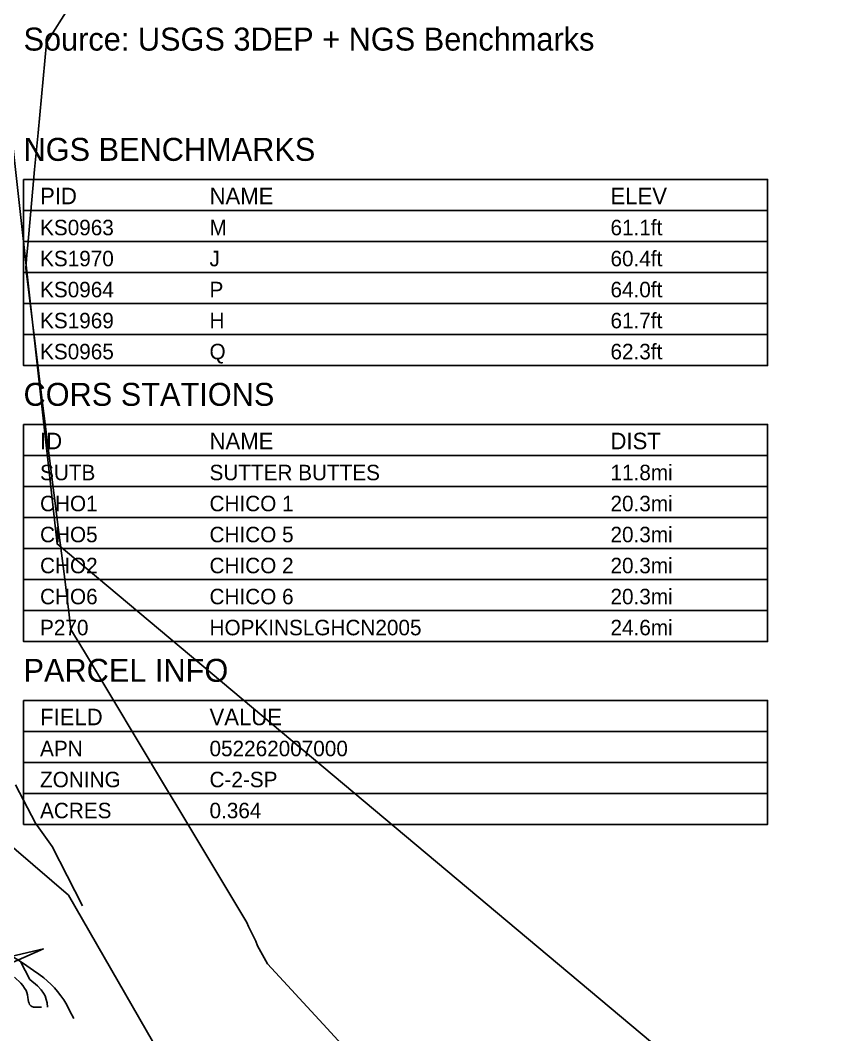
# Model space of a CAD drawing. Extents: x 6576311 to 6728256, y 2029764 to 2237541.
# Drawn here: x 6672833 to 6674927, y 2176499 to 2179148 of the extents above; entities that cross this region are included whole.
import ezdxf

# ---------------------------------------------------------------- set-up
doc = ezdxf.new("R2010")
doc.units = 21
for name, color, linetype in [('CL_MAJOR', 2, 'Continuous'), ('CL_TRAIL', 6, 'Continuous'), ('COUNTY_BOUNDARY', 40, 'Continuous'), ('PLSS_QQ', 8, 'Continuous'), ('SITE_INFO', 2, 'Continuous')]:
    doc.layers.add(name, color=color, linetype=linetype)

msp = doc.modelspace()

# ---------------------------------------------------------------- linework, layer by layer
at = {"layer": 'CL_MAJOR'}
for points in [[(6672833, 2176689.8), (6672817.8, 2176699.4), (6672808.8, 2176704.9), (6672789.3, 2176716.1), (6672767.6, 2176727.8), (6672749.4, 2176736.1), (6672729.8, 2176745.1), (6672711.6, 2176751.7), (6672692.5, 2176758.3)], [(6672893.2, 2176723.4), (6672746.6, 2176658.4)], [(6672893.2, 2176723.4), (6672777.3, 2176696.2)], [(6672972.4, 2176540.9), (6672961.7, 2176562.1), (6672954.1, 2176576.7), (6672946.4, 2176589.5), (6672938.8, 2176600.2), (6672930.1, 2176611.8), (6672922, 2176621), (6672913.3, 2176630.3), (6672903, 2176639.4), (6672893.9, 2176646.9), (6672881, 2176656.6), (6672867.3, 2176666.7), (6672849.8, 2176678.7), (6672833, 2176689.8)], [(6672833, 2176689.8), (6672857.9, 2176643.2), (6672878, 2176626), (6672887.5, 2176615.8), (6672893.5, 2176607.5), (6672897.5, 2176600), (6672900.6, 2176591), (6672902.7, 2176581.8), (6672903.7, 2176570.6)]]:
    msp.add_lwpolyline(points, dxfattribs=at)
at = {"layer": 'CL_TRAIL'}
for points in [[(6672995.3, 2176835.7), (6672955.4, 2176914), (6672916, 2176990.5), (6672872.2, 2177051.2), (6672820.2, 2177151.3)], [(6672817.8, 2176649.2), (6672834.4, 2176633.4), (6672839.7, 2176627.1), (6672844.2, 2176620.5), (6672847.8, 2176614.2), (6672850.1, 2176608.6), (6672851.6, 2176603), (6672852.5, 2176596.3), (6672853.2, 2176590.4), (6672854.3, 2176584.9), (6672855.6, 2176580.7), (6672857.1, 2176577.5), (6672858.4, 2176575.7), (6672860.4, 2176573.8), (6672862.6, 2176572.5), (6672865.2, 2176571.5), (6672867.7, 2176570.8), (6672869.8, 2176570.5), (6672872.9, 2176570.3), (6672888.6, 2176570.6)]]:
    msp.add_lwpolyline(points, dxfattribs=at)
at = {"layer": 'COUNTY_BOUNDARY'}
msp.add_lwpolyline([(6673768.8, 2176369), (6673624, 2176526.5), (6673478.9, 2176683.9), (6673452.9, 2176730.8), (6673447.8, 2176743.1), (6673444, 2176751.9), (6673429.4, 2176781.3), (6673424.6, 2176791.5), (6673414, 2176809.3), (6673241.7, 2177096.6), (6673212.6, 2177145.3), (6673000.6, 2177498.4), (6672965.2, 2177556.9), (6672960.5, 2177595.1), (6672947, 2177702.8), (6672933.8, 2177810.6), (6672894.7, 2178121.4), (6672890.3, 2178155.7), (6672847.4, 2178501.1), (6672850.1, 2178535.4), (6672852.5, 2178561.2), (6672870.1, 2178758.3), (6672879.3, 2178854.5), (6672901.3, 2179089.2), (6672962.7, 2179187)], dxfattribs=at)
at = {"layer": 'PLSS_QQ'}
for points in [[(6672865.2, 2166923.7), (6673796, 2168946.4), (6673876.4, 2169850.7), (6674387.3, 2171637.5), (6674698.5, 2173324.1), (6674295.6, 2174678.8), (6673254.7, 2176348.3), (6672958.8, 2176863.2), (6672454.3, 2177295.8), (6672149.3, 2177952.8), (6672045.3, 2179341.2), (6671891.7, 2180472.5), (6671926.1, 2183164.3)], [(6672865.2, 2166923.7), (6673796, 2168946.4), (6673876.4, 2169850.7), (6674387.3, 2171637.5), (6674698.5, 2173324.1), (6674295.6, 2174678.8), (6673254.7, 2176348.3), (6672958.8, 2176863.2), (6672454.3, 2177295.8), (6672149.3, 2177952.8), (6672045.3, 2179341.2), (6671891.7, 2180472.5), (6671926.1, 2183164.3)], [(6673143.3, 2180650.9), (6672657.8, 2180214.6), (6672929.1, 2177780.9), (6674614.5, 2176367.6), (6676170.4, 2176064.4), (6677498.6, 2175870.5), (6678210.9, 2175818.9), (6679147.8, 2175825.2), (6679904.3, 2175573.9), (6680294.1, 2175981.8), (6680973, 2176168.2), (6681129.3, 2176119.8)]]:
    msp.add_lwpolyline(points, dxfattribs=at)
at = {"layer": 'SITE_INFO'}
for points in [[(6672841.2, 2178732.7), (6674785.2, 2178732.7), (6674785.2, 2178651.7), (6672841.2, 2178651.7), (6672841.2, 2178732.7)], [(6672841.2, 2178651.7), (6674785.2, 2178651.7), (6674785.2, 2178570.7), (6672841.2, 2178570.7), (6672841.2, 2178651.7)], [(6672841.2, 2178570.7), (6674785.2, 2178570.7), (6674785.2, 2178489.7), (6672841.2, 2178489.7), (6672841.2, 2178570.7)], [(6672841.2, 2178489.7), (6674785.2, 2178489.7), (6674785.2, 2178408.7), (6672841.2, 2178408.7), (6672841.2, 2178489.7)], [(6672841.2, 2178408.7), (6674785.2, 2178408.7), (6674785.2, 2178327.7), (6672841.2, 2178327.7), (6672841.2, 2178408.7)], [(6672841.2, 2178327.7), (6674785.2, 2178327.7), (6674785.2, 2178246.7), (6672841.2, 2178246.7), (6672841.2, 2178327.7)], [(6672841.2, 2178092.8), (6674785.2, 2178092.8), (6674785.2, 2178011.8), (6672841.2, 2178011.8), (6672841.2, 2178092.8)], [(6672841.2, 2178011.8), (6674785.2, 2178011.8), (6674785.2, 2177930.8), (6672841.2, 2177930.8), (6672841.2, 2178011.8)], [(6672841.2, 2177930.8), (6674785.2, 2177930.8), (6674785.2, 2177849.8), (6672841.2, 2177849.8), (6672841.2, 2177930.8)], [(6672841.2, 2177849.8), (6674785.2, 2177849.8), (6674785.2, 2177768.8), (6672841.2, 2177768.8), (6672841.2, 2177849.8)], [(6672841.2, 2177768.8), (6674785.2, 2177768.8), (6674785.2, 2177687.8), (6672841.2, 2177687.8), (6672841.2, 2177768.8)], [(6672841.2, 2177687.8), (6674785.2, 2177687.8), (6674785.2, 2177606.8), (6672841.2, 2177606.8), (6672841.2, 2177687.8)], [(6672841.2, 2177606.8), (6674785.2, 2177606.8), (6674785.2, 2177525.8), (6672841.2, 2177525.8), (6672841.2, 2177606.8)], [(6672841.2, 2177371.9), (6674785.2, 2177371.9), (6674785.2, 2177290.9), (6672841.2, 2177290.9), (6672841.2, 2177371.9)], [(6672841.2, 2177290.9), (6674785.2, 2177290.9), (6674785.2, 2177209.9), (6672841.2, 2177209.9), (6672841.2, 2177290.9)], [(6672841.2, 2177209.9), (6674785.2, 2177209.9), (6674785.2, 2177128.9), (6672841.2, 2177128.9), (6672841.2, 2177209.9)], [(6672841.2, 2177128.9), (6674785.2, 2177128.9), (6674785.2, 2177047.9), (6672841.2, 2177047.9), (6672841.2, 2177128.9)]]:
    msp.add_lwpolyline(points, dxfattribs=at)

# ---------------------------------------------------------------- texts
for s, height, p in [('Source: USGS 3DEP + NGS Benchmarks', 60, (6672841.2, 2179069.3)), ('NGS BENCHMARKS', 60, (6672841.2, 2178781.3)), ('PID', 43.2, (6672884.4, 2178667.9)), ('NAME', 43.2, (6673327.2, 2178667.9)), ('ELEV', 43.2, (6674374.8, 2178667.9)), ('KS0963', 40.5, (6672884.4, 2178586.9)), ('61.1ft', 40.5, (6674374.8, 2178586.9)), ('M', 40.5, (6673327.2, 2178586.9)), ('60.4ft', 40.5, (6674374.8, 2178505.9)), ('KS1970', 40.5, (6672884.4, 2178505.9)), ('J', 40.5, (6673327.2, 2178505.9)), ('KS0964', 40.5, (6672884.4, 2178424.9)), ('P', 40.5, (6673327.2, 2178424.9)), ('64.0ft', 40.5, (6674374.8, 2178424.9)), ('KS1969', 40.5, (6672884.4, 2178343.9)), ('H', 40.5, (6673327.2, 2178343.9)), ('61.7ft', 40.5, (6674374.8, 2178343.9)), ('KS0965', 40.5, (6672884.4, 2178262.9)), ('Q', 40.5, (6673327.2, 2178262.9)), ('62.3ft', 40.5, (6674374.8, 2178262.9)), ('CORS STATIONS', 60, (6672841.2, 2178141.4)), ('ID', 43.2, (6672884.4, 2178028)), ('NAME', 43.2, (6673327.2, 2178028)), ('DIST', 43.2, (6674374.8, 2178028)), ('SUTB', 40.5, (6672884.4, 2177947)), ('SUTTER BUTTES', 40.5, (6673327.2, 2177947)), ('11.8mi', 40.5, (6674374.8, 2177947)), ('CHO1', 40.5, (6672884.4, 2177866)), ('CHICO 1', 40.5, (6673327.2, 2177866)), ('20.3mi', 40.5, (6674374.8, 2177866)), ('CHO5', 40.5, (6672884.4, 2177785)), ('CHICO 5', 40.5, (6673327.2, 2177785)), ('20.3mi', 40.5, (6674374.8, 2177785)), ('CHO2', 40.5, (6672884.4, 2177704)), ('CHICO 2', 40.5, (6673327.2, 2177704)), ('20.3mi', 40.5, (6674374.8, 2177704)), ('CHO6', 40.5, (6672884.4, 2177623)), ('CHICO 6', 40.5, (6673327.2, 2177623)), ('20.3mi', 40.5, (6674374.8, 2177623)), ('P270', 40.5, (6672884.4, 2177542)), ('HOPKINSLGHCN2005', 40.5, (6673327.2, 2177542)), ('24.6mi', 40.5, (6674374.8, 2177542)), ('PARCEL INFO', 60, (6672841.2, 2177420.5)), ('FIELD', 43.2, (6672884.4, 2177307.1)), ('VALUE', 43.2, (6673327.2, 2177307.1)), ('APN', 40.5, (6672884.4, 2177226.1)), ('052262007000', 40.5, (6673327.2, 2177226.1)), ('ZONING', 40.5, (6672884.4, 2177145.1)), ('C-2-SP', 40.5, (6673327.2, 2177145.1)), ('ACRES', 40.5, (6672884.4, 2177064.1)), ('0.364', 40.5, (6673327.2, 2177064.1))]:
    msp.add_text(s, height=height, dxfattribs=at).set_placement(p)

doc.saveas('drawing.dxf')
